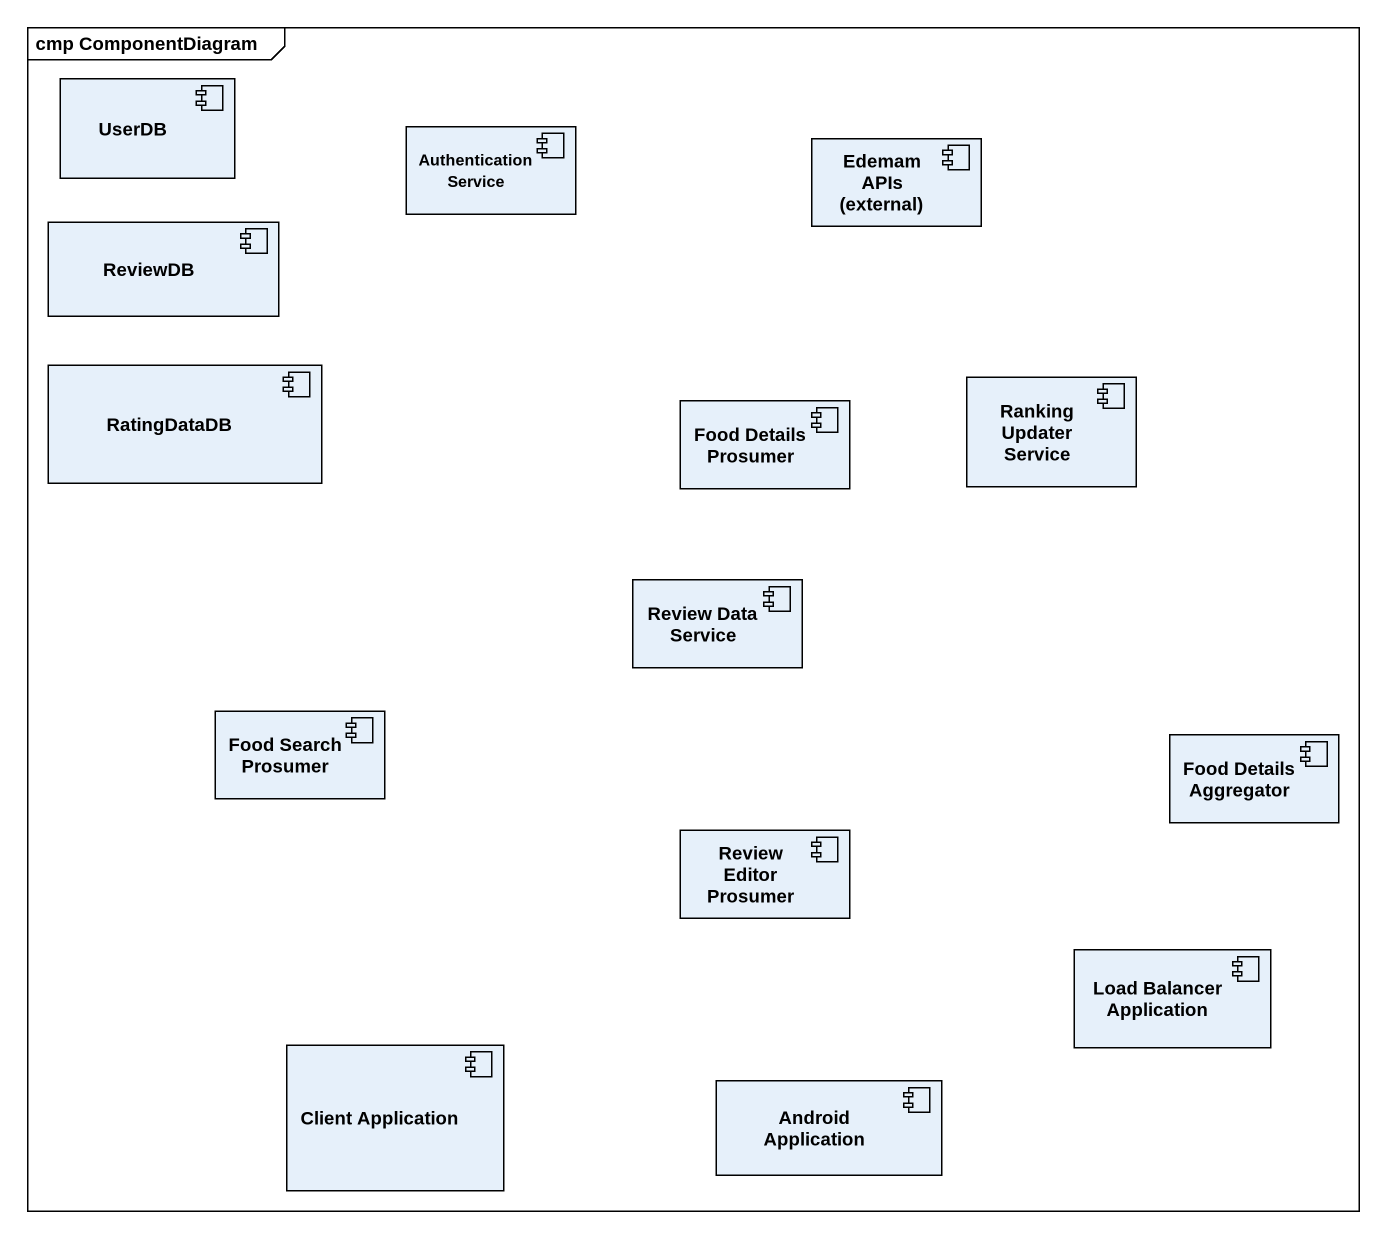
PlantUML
@startuml
mainframe cmp ComponentDiagram
component UserDB
component "Authentication Service" as Authentication_Service
component "Edemam APIs (external)" as Edemam_APIs_external
component ReviewDB
component RatingDataDB
component "Ranking Updater Service" as Ranking_Updater_Service
component "Food Details Prosumer" as Food_Details_Prosumer
component "Review Data Service" as Review_Data_Service
component "Food Search Prosumer" as Food_Search_Prosumer
component "Food Details Aggregator" as Food_Details_Aggregator
component "Review Editor Prosumer" as Review_Editor_Prosumer
component "Load Balancer Application" as Load_Balancer_Application
component "Client Application" as Client_Application
component "Android Application" as Android_Application
@enduml
